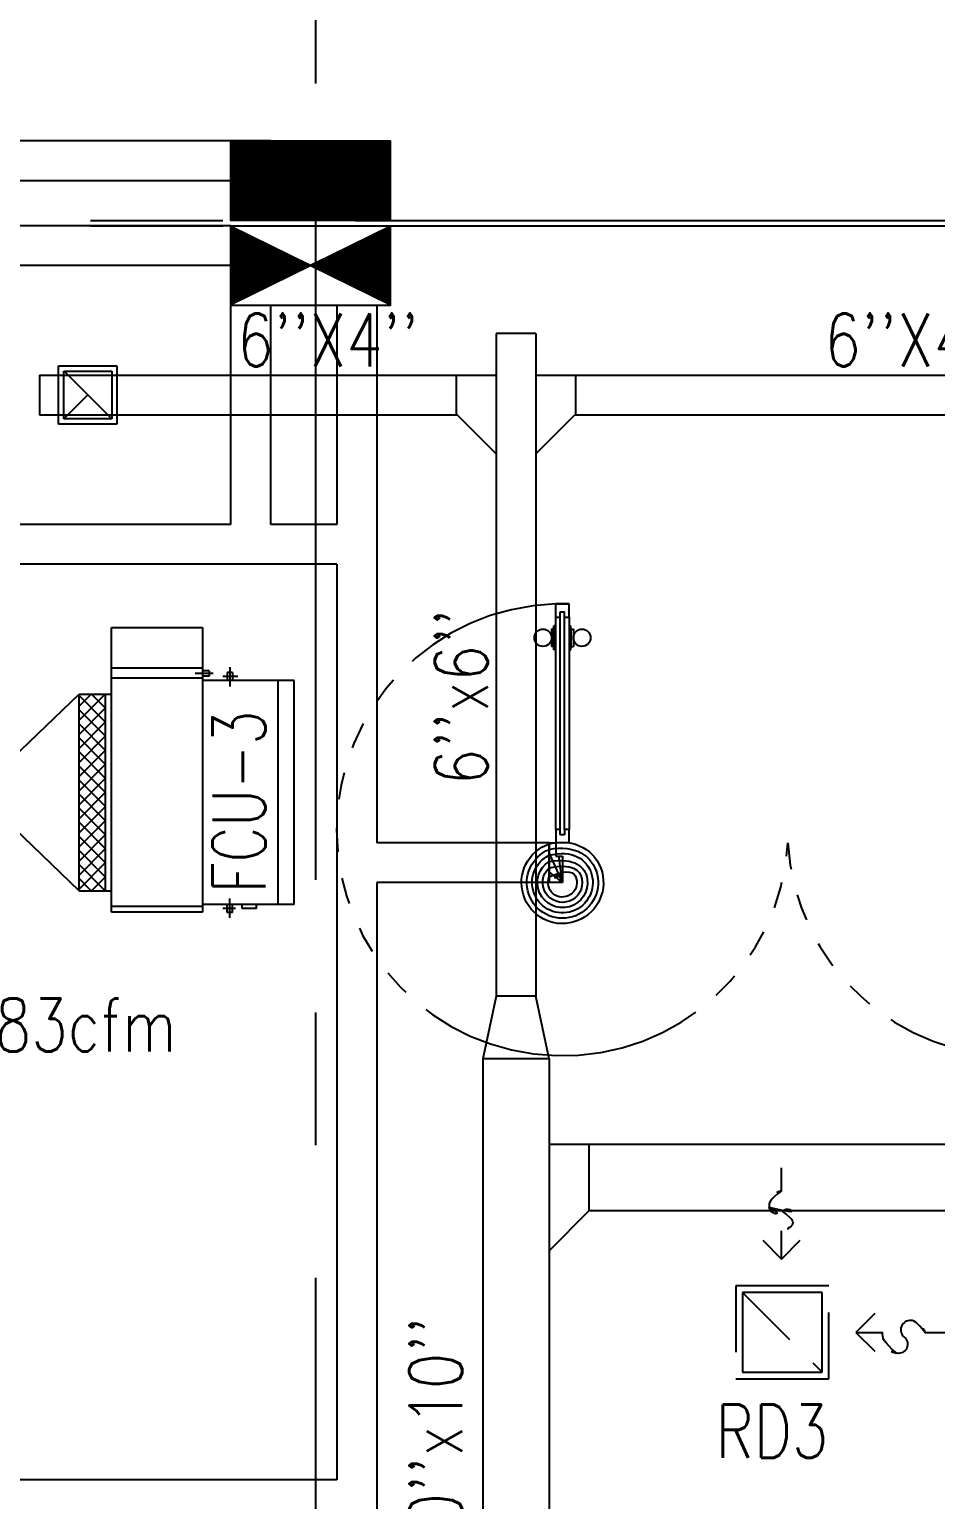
# Model space of a CAD drawing. Extents: x 417866200 to 417866302, y 43498034 to 43498122.
# Drawn here: x 417866223.7 to 417866227.12, y 43498063.24 to 43498068.78 of the extents above; entities that cross this region are included whole.
import ezdxf

# ---------------------------------------------------------------- set-up
doc = ezdxf.new("R2010")
doc.units = 0
doc.header["$MEASUREMENT"] = 0
doc.linetypes.add('CENTERX2', pattern=[4, 2.5, -0.5, 0.5, -0.5])
doc.linetypes.add('HIDDEN', pattern=[0.375, 0.25, -0.125])
doc.layers.get('0').update_dxf_attribs({"linetype": 'CONTINUOUS'})
for name, color, linetype in [('AXES', 11, 'CENTERX2'), ('COL', 7, 'CONTINUOUS'), ('DOOR', 9, 'CONTINUOUS'), ('DUCT', 6, 'CONTINUOUS'), ('EJ', 9, 'CONTINUOUS'), ('EXDUCT', 10, 'CONTINUOUS'), ('FCU', 6, 'CONTINUOUS'), ('HAT', 11, 'CONTINUOUS'), ('M-EGU.', 2, 'CONTINUOUS'), ('M-TEXT', 2, 'CONTINUOUS'), ('SCD', 2, 'CONTINUOUS'), ('WALL', 9, 'CONTINUOUS')]:
    doc.layers.add(name, color=color, linetype=linetype)
doc.styles.add('ROMANS', font='ROMANS.shx', dxfattribs={"width": 0.6})

# ---------------------------------------------------------------- blocks, each defined once
blk = doc.blocks.new('C5')
at = {"layer": 'HAT', "linetype": 'ByBlock'}
h = blk.add_hatch(dxfattribs=at)
h.set_pattern_fill('ANSI31', color=256, scale=300, style=0)
h.set_pattern_definition([(45, (-223356.1822811712, -51411.00533739349), (-26.51650429449553, 26.51650429449553), [])])
h.paths.add_polyline_path([(300.0000000001455, 300.0000000000218), (0, 300.0000000000146), (0, 1.455191522836685e-11), (300.0000000001164, 3.637978807091713e-11)])
h.paths.add_polyline_path([(599.9999999999709, 300.0000000000073), (300.0000000001455, 300.0000000000073), (300.0000000000873, 4.365574568510056e-11), (600, 6.548361852765083e-11)])
at = {"layer": 'COL'}
blk.add_lwpolyline([(600, 300.0000000000509), (0, 300.0000000000218), (0, 2.91038304567337e-11), (600, 5.820766091346741e-11)], close=True, dxfattribs=at)
blk = doc.blocks.new('A$C272A55A0')
at = {"layer": 'DOOR', "color": 0, "linetype": 'ByBlock'}
for p, q in [((-0.0001203324354719371, 900.3541752648598), (-0.0001203324500238523, 1050.354175264831)), ((49.99987966756453, 1050.354175264918), (-0.0001203324354719371, 1050.354175264918)), ((49.99987966756453, 950.354175264918), (49.99987966756453, 1050.354175264918)), ((1749.999879667535, 950.354175264918), (1749.999879667535, 1050.354175264918)), ((1749.999879667535, 1050.354175264918), (1799.999879667535, 1050.354175264918)), ((1799.999879667535, 1050.354175264918), (1799.999879667535, 900.354175264918)), ((24.99987966756453, 950.354175264918), (49.99987966756453, 950.354175264918)), ((24.99987966756453, 900.354175264918), (24.99987966756453, 950.354175264918)), ((1774.999879667535, 950.354175264918), (1749.999879667535, 950.354175264918)), ((1774.999879667535, 900.354175264918), (1774.999879667535, 950.354175264918)), ((-0.0001203324354719371, 900.354175264918), (24.99987966756453, 900.354175264918)), ((74.99987966756453, 900.354175264918), (24.99987966756453, 900.354175264918)), ((24.99987966756453, 850.354175264918), (24.99987966756453, 900.354175264918)), ((74.99987966756453, 900.354175264918), (74.99987966756453, 850.354175264918)), ((1724.999879667535, 900.354175264918), (1774.999879667535, 900.354175264918)), ((1724.999879667535, 900.354175264918), (1724.999879667535, 850.354175264918)), ((1799.999879667535, 900.354175264918), (1774.999879667535, 900.354175264918)), ((1774.999879667535, 850.354175264918), (1774.999879667535, 900.354175264918)), ((41.99987966756453, 850.354175264918), (24.99987966756453, 850.354175264918)), ((57.99987966756453, 870.354175264918), (41.99987966756453, 870.354175264918)), ((41.99987966756453, 870.354175264918), (41.99987966756453, 850.354175264918)), ((57.99987966756453, 850.354175264918), (57.99987966756453, 870.354175264918)), ((74.99987966756453, 850.354175264918), (57.99987966756453, 850.354175264918)), ((1724.999879667535, 850.354175264918), (1741.999879667535, 850.354175264918)), ((1741.999879667535, 870.354175264918), (1757.999879667535, 870.354175264918)), ((1741.999879667535, 850.354175264918), (1741.999879667535, 870.354175264918)), ((1757.999879667535, 870.354175264918), (1757.999879667535, 850.354175264918)), ((1757.999879667535, 850.354175264918), (1774.999879667535, 850.354175264918)), ((1724.999879667535, 172.7117180435162), (1717.799879667495, 172.7117180435162)), ((1717.799879667495, 172.7117180435162), (1717.799879667495, 82.71171804351616)), ((1774.999879667535, 172.7117180435162), (1782.199879667576, 172.7117180435162)), ((1782.199879667576, 172.7117180435162), (1782.199879667576, 82.71171804351616)), ((1717.799879667495, 160.1117180435103), (1708.799879667495, 160.1117180435103)), ((1708.799879667495, 95.31171804352198), (1708.799879667495, 160.1117180435103)), ((1717.799879667495, 95.31171804352198), (1717.799879667495, 160.1117180435103)), ((1782.199879667576, 160.1117180435103), (1791.199879667576, 160.1117180435103)), ((1782.199879667576, 95.31171804352198), (1782.199879667576, 160.1117180435103)), ((1791.199879667576, 95.31171804352198), (1791.199879667576, 160.1117180435103)), ((1717.799879667495, 95.31171804352198), (1708.799879667495, 95.31171804352198)), ((1724.999879667535, 82.71171804351616), (1717.799879667495, 82.71171804351616)), ((1774.999879667535, 82.71171804351616), (1782.199879667576, 82.71171804351616)), ((1782.199879667576, 95.31171804352198), (1791.199879667576, 95.31171804352198)), ((24.99987966756453, 50.35417526491801), (41.99987966753542, 50.35417526491801)), ((24.99987966756453, 50.35417526491801), (24.99987966756453, 0.3541752649180125)), ((24.99987966756453, 0.3541752649180125), (74.99987966756453, 0.3541752649180125)), ((74.99987966756453, 0.3541752649180125), (24.99987966756453, 0.3541752649180125)), ((41.99987966753542, 50.35417526491801), (41.99987966753542, 30.35417526491801)), ((41.99987966756453, 30.35417526491801), (57.99987966756453, 30.35417526491801)), ((57.99987966756453, 50.35417526491801), (74.99987966756453, 50.35417526491801)), ((57.99987966756453, 50.35417526491801), (57.99987966756453, 30.35417526491801)), ((74.99987966756453, 50.35417526491801), (74.99987966704066, 0.3541752648889087)), ((1741.999879667535, 50.35417526491801), (1724.999879667535, 50.35417526491801)), ((1724.999879667535, 50.35417526491801), (1724.999879668059, 0.3541752648889087)), ((1774.999879667535, 0.3541752649180125), (1724.999879667535, 0.3541752649180125)), ((1724.999879667535, 0.3541752649180125), (1774.999879667535, 0.3541752649180125)), ((1741.999879667535, 50.35417526491801), (1741.999879667535, 30.35417526491801)), ((1757.999879667535, 30.35417526491801), (1741.999879667535, 30.35417526491801)), ((1774.999879667535, 50.35417526491801), (1757.999879667565, 50.35417526491801)), ((1757.999879667565, 50.35417526491801), (1757.999879667565, 30.35417526491801)), ((1774.999879667535, 50.35417526491801), (1774.999879667535, 0.3541752649180125))]:
    blk.add_line(p, q, dxfattribs=at)
at = {"layer": 'DOOR', "color": 9, "linetype": 'ByBlock'}
for p, q in [((49.99987966756453, 1050.354175264918), (-0.0001203324354719371, 1010.208440949064)), ((49.99987966756453, 1050.354175264918), (-0.0001203324354719371, 936.6442452724732)), ((49.99987966756453, 1050.354175264918), (36.64259362407029, 950.354175264918)), ((1749.999879667535, 1050.354175264918), (1799.999879667535, 1010.208440949064)), ((1749.999879667535, 1050.354175264918), (1799.999879667535, 936.6442452724732)), ((1749.999879667535, 1050.354175264918), (1763.35716571103, 950.354175264918))]:
    blk.add_line(p, q, dxfattribs=at)
at = {"layer": 'DOOR', "linetype": 'ByBlock'}
for p, q in [((24.99987966756453, 850.354175264918), (24.99987966756453, 50.35417526491801)), ((41.99987966756453, 850.354175264918), (41.99987966753542, 50.35417526491801)), ((57.99987966756453, 850.354175264918), (57.99987966756453, 50.35417526491801)), ((74.99987966756453, 50.35417526491801), (74.99987966756453, 850.354175264918)), ((1724.999879667535, 50.35417526491801), (1724.999879667535, 850.354175264918)), ((1741.999879667535, 850.354175264918), (1741.999879667535, 50.35417526491801)), ((1757.999879667535, 850.354175264918), (1757.999879667565, 50.35417526491801)), ((1774.999879667535, 850.354175264918), (1774.999879667535, 50.35417526491801))]:
    blk.add_line(p, q, dxfattribs=at)
at = {"layer": 'DOOR', "color": 0, "linetype": 'ByBlock'}
for centre in [(1676.468935452576, 127.7117180435162), (1823.530823882553, 127.7117180435162)]:
    blk.add_circle(centre, 32.39999999998526, dxfattribs=at)
at = {"layer": 'DOOR', "color": 9, "linetype": 'ByBlock'}
for centre, radius, start, end in [((49.99987966756453, 1050.354175264918), 54.40195781277725, 203.2073828919769, 270), ((49.99987966756453, 1050.354175264918), 34.40195781277725, 180, 270), ((49.99987966756453, 1050.354175264918), 14.40195781277725, 180, 270), ((1749.999879667535, 1050.354175264918), 14.40195781277725, 270, 0), ((1749.999879667535, 1050.354175264918), 34.40195781277725, 270, 0), ((1749.999879667535, 1050.354175264918), 54.40195781277725, 270, 336.7926171080232), ((49.99987966756453, 1050.354175264918), 74.40195781277725, 227.7764264168309, 270), ((49.99987966756453, 1050.354175264918), 94.40195781277725, 238.0181880330829, 270), ((49.99987966756453, 1050.354175264918), 114.4019578127773, 244.083841882062, 257.3774258712915), ((1749.999879667535, 1050.354175264918), 74.40195781277725, 270, 312.2235735831691), ((1749.999879667535, 1050.354175264918), 94.40195781277725, 270, 301.9818119669171), ((1749.999879667535, 1050.354175264918), 114.4019578127773, 282.6225741287084, 295.916158117938), ((49.99987966756453, 1050.354175264918), 134.4019578127773, 248.1598493930308, 259.2800236451595), ((49.99987966756453, 1050.354175264918), 154.4019578127773, 251.1052885492919, 256.2857707775486), ((1749.999879667535, 1050.354175264918), 134.4019578127773, 280.7199763548405, 291.8401506069692), ((1749.999879667535, 1050.354175264918), 154.4019578127773, 283.7142292224514, 288.8947114507081)]:
    blk.add_arc(centre, radius, start, end, dxfattribs=at)
at = {"layer": 'DOOR', "linetype": 'HIDDEN', "ltscale": 0.5}
for centre, radius, start, end in [((49.99987966756453, 851.395841931575), 851.4087845464003, 268.3173765331032, 3.296482377102192), ((1749.999879667521, 851.3958419315459), 851.4087845463584, 176.7035176228957, 271.6826234668978)]:
    blk.add_arc(centre, radius, start, end, dxfattribs=at)
at = {"layer": 'WALL', "linetype": 'ByBlock'}
blk.add_line((1799.999879667565, 900.3541752650344), (1799.99987966755, 1050.354175265005), dxfattribs=at)
blk = doc.blocks.new('*X23')
at = {"color": 0}
for p, q in [((16890.47746209932, -2466.570672882412), (16943.4517006644, -2413.596434317336)), ((16890.47746209932, -2519.603681471403), (16990.47746209933, -2419.603681471401)), ((16990.47746209933, -2512.466117304769), (16891.6077791119, -2413.596434317336)), ((16990.47746209933, -2459.433108715778), (16944.64078770089, -2413.596434317336)), ((16990.47746209933, -2565.49912589376), (16890.47746209932, -2465.499125893757)), ((16890.47746209932, -2572.636690060394), (16990.47746209933, -2472.636690060392)), ((16990.47746209933, -2618.532134482751), (16890.47746209932, -2518.532134482748)), ((16890.47746209932, -2625.669698649385), (16990.47746209933, -2525.669698649383)), ((16990.47746209933, -2671.565143071742), (16890.47746209932, -2571.565143071739)), ((16890.47746209932, -2678.702707238376), (16990.47746209933, -2578.702707238374)), ((16990.47746209933, -2724.598151660733), (16890.47746209932, -2624.59815166073)), ((16890.47746209932, -2731.735715827367), (16990.47746209933, -2631.735715827365)), ((16990.47746209933, -2777.631160249724), (16890.47746209932, -2677.631160249721)), ((16890.47746209932, -2784.768724416358), (16990.47746209933, -2684.768724416357)), ((16990.47746209933, -2830.664168838715), (16890.47746209932, -2730.664168838713)), ((16890.47746209932, -2837.801733005349), (16990.47746209933, -2737.801733005348)), ((16990.47746209933, -2883.697177427706), (16890.47746209932, -2783.697177427704)), ((16890.47746209932, -2890.83474159434), (16990.47746209933, -2790.834741594339)), ((16990.47746209933, -2936.730186016697), (16890.47746209932, -2836.730186016694)), ((16890.47746209932, -2943.867750183331), (16990.47746209933, -2843.86775018333)), ((16990.47746209933, -2989.763194605689), (16890.47746209932, -2889.763194605686)), ((16890.47746209932, -2996.900758772323), (16990.47746209933, -2896.900758772321)), ((16990.47746209933, -3042.796203194679), (16890.47746209932, -2942.796203194677)), ((16890.47746209932, -3049.933767361314), (16990.47746209933, -2949.933767361312)), ((16990.47746209933, -3095.82921178367), (16890.47746209932, -2995.829211783668)), ((16890.47746209932, -3102.966775950305), (16990.47746209933, -3002.966775950303)), ((16990.47746209933, -3148.862220372662), (16890.47746209932, -3048.862220372659)), ((16943.52866745501, -3154.946434317336), (16890.47746209932, -3101.89522896165)), ((16891.53081232129, -3154.946434317336), (16990.47746209933, -3055.999784539294)), ((16944.56382091028, -3154.946434317336), (16990.47746209933, -3109.032793128285))]:
    blk.add_line(p, q, dxfattribs=at)
blk = doc.blocks.new('WHE06')
at = {"color": 3}
for p, q in [((688.9750000238419, 621.5), (346.0749999880791, 621.5)), ((346.0749999880791, 621.5), (346.0749999880791, 469.1000000014901)), ((688.9750000238419, 469.1000000014901), (688.9750000238419, 621.5)), ((232.1000000238419, 452.25), (232.1000000238419, 422.25)), ((232.1000000238419, 452.25), (252.1000000238419, 452.25)), ((242.1000000238419, 472.1842434704304), (242.1000000238419, 399.4801759719849)), ((252.1000000238419, 452.25), (252.1000000238419, 422.25)), ((304.9940044879913, 447.6499999985099), (373.2827185988426, 447.6499999985099)), ((321.0749999880791, 457.6499999985099), (321.0749999880791, 437.6499999985099)), ((321.0749999880791, 457.6499999985099), (346.0749999880791, 457.6499999985099)), ((60.32499998807907, -422.25), (60.32499998807907, 422.25)), ((212.2971614003181, 437.25), (269.0589052438736, 437.25)), ((321.0749999880791, 437.6499999985099), (346.0749999880791, 437.6499999985099)), ((346.0749999880791, 430.4178223386407), (688.9750000238419, 430.4178223386407)), ((811.1999999880791, 370.6749999970198), (688.9750000238419, 370.6749999970198)), ((711.1999999880791, -370.6749999970198), (711.1999999880791, 370.6749999970198)), ((811.1999999880791, -370.6749999970198), (811.1999999880791, 370.6749999970198)), ((811.1999999880791, -370.6749999970198), (688.9750000238419, -370.6749999970198)), ((141.6357128024101, -437.25), (141.6357128024101, -422.25)), ((141.6357128024101, -437.25), (196.5700032711029, -437.25)), ((196.5700032711029, -437.25), (196.5700032711029, -422.25)), ((221.3790392279625, -437.25), (269.0589052438736, -437.25)), ((232.1000000238419, -452.25), (232.1000000238419, -422.25)), ((242.1000000238419, -472.1842434704304), (242.1000000238419, -399.4801759719849)), ((252.1000000238419, -452.25), (252.1000000238419, -422.25)), ((346.0749999880791, -430.4178223386407), (688.9750000238419, -430.4178223386407)), ((232.1000000238419, -452.25), (252.1000000238419, -452.25))]:
    blk.add_line(p, q, dxfattribs=at)
at = {"color": 6}
for p, q in [((346.0749999880791, 469.1000000014901), (346.0749999880791, -450.8250000029802)), ((688.9750000238419, 469.1000000014901), (346.0749999880791, 469.1000000014901)), ((688.9750000238419, -450.8250000029802), (688.9750000238419, 469.1000000014901)), ((0, -422.25), (0, 422.25)), ((0, 422.25), (346.0749999880791, 422.25)), ((0, -422.25), (346.0749999880791, -422.25)), ((346.0749999880791, -450.8250000029802), (688.9750000238419, -450.8250000029802))]:
    blk.add_line(p, q, dxfattribs=at)
at = {"color": 11}
blk.add_blockref('*X23', (-16179.27746212482, 2784.271434314549), dxfattribs=at)

msp = doc.modelspace()

# ---------------------------------------------------------------- linework, layer by layer
at = {"layer": 'AXES'}
for p, q in [((417866224.7839568, 43498033.57267877), (417866224.7839568, 43498111.28535389)), ((417866200.9339568, 43498068.05697241), (417866268.6239568, 43498068.05697241)), ((417866200.9339568, 43498068.03697241), (417866268.6239568, 43498068.03697241))]:
    msp.add_line(p, q, dxfattribs=at)
at = {"layer": 'DUCT', "linetype": 'ByBlock'}
for p, q in [((417866223.6107843, 43498066.00169314), (417866223.891186, 43498066.27236814)), ((417866223.6107843, 43498065.80169314), (417866223.891186, 43498065.53101814))]:
    msp.add_line(p, q, dxfattribs=at)
at = {"layer": 'EJ'}
for p, q in [((417866225.0139568, 43498068.05697241), (417866228.1139568, 43498068.05697241)), ((417866225.0139568, 43498068.03697241), (417866228.1139568, 43498068.03697241))]:
    msp.add_line(p, q, dxfattribs=at)
at = {"layer": 'EXDUCT', "linetype": 'ByBlock'}
for p, q in [((417866225.4636179, 43498067.63113786), (417866225.4636179, 43498065.13368157)), ((417866225.6136179, 43498067.63113786), (417866225.4636179, 43498067.63113786)), ((417866225.6136179, 43498067.63113786), (417866225.6136179, 43498065.13368157)), ((417866223.7423443, 43498067.47441019), (417866223.7423443, 43498067.32441019)), ((417866223.7423443, 43498067.47441019), (417866225.4636179, 43498067.47441019)), ((417866225.3136178, 43498067.47441018), (417866225.3136178, 43498067.3244102)), ((417866225.6136179, 43498067.47441019), (417866229.2116802, 43498067.47441019)), ((417866225.7636179, 43498067.47441018), (417866225.7636179, 43498067.3244102)), ((417866223.7423443, 43498067.32441019), (417866225.3170701, 43498067.32441019)), ((417866225.4636179, 43498067.17801513), (417866225.3170701, 43498067.32441019)), ((417866225.6136179, 43498067.17801513), (417866225.7601657, 43498067.32441019)), ((417866225.7601657, 43498067.32441019), (417866229.2116802, 43498067.32441019)), ((417866225.4636179, 43498065.13368157), (417866225.4136178, 43498064.89742333)), ((417866225.6136179, 43498065.13368157), (417866225.4636179, 43498065.13368157)), ((417866225.6636178, 43498064.89742333), (417866225.6136179, 43498065.13368157)), ((417866225.6636178, 43498064.89742333), (417866225.4136178, 43498064.89742333)), ((417866225.4136178, 43498064.89742333), (417866225.4136178, 43498059.27559973)), ((417866225.6636178, 43498064.89742333), (417866225.6636179, 43498059.42559972)), ((417866228.5503349, 43498064.57479677), (417866225.6636178, 43498064.57479677)), ((417866225.8136178, 43498064.57479677), (417866225.8136178, 43498064.32479671)), ((417866225.6636178, 43498064.17495316), (417866225.8136179, 43498064.32479678)), ((417866228.5503349, 43498064.32479677), (417866225.8136179, 43498064.32479678))]:
    msp.add_line(p, q, dxfattribs=at)
at = {"layer": 'M-EGU.'}
for p, q in [((417866226.5401084, 43498064.40060007), (417866226.5401084, 43498064.48659661)), ((417866226.4693987, 43498064.21416363), (417866226.5401084, 43498064.14345281)), ((417866226.5401084, 43498064.14345281), (417866226.5401084, 43498064.25030991)), ((417866226.5401084, 43498064.14345281), (417866226.6108182, 43498064.21416363)), ((417866226.3932739, 43498064.01755581), (417866226.3932739, 43498063.7175552)), ((417866226.69327, 43498064.01755581), (417866226.3932739, 43498064.01755581)), ((417866226.69327, 43498063.7175552), (417866226.69327, 43498064.01755581)), ((417866226.8913862, 43498063.93793119), (417866226.8206764, 43498063.86722036)), ((417866226.8206764, 43498063.86722036), (417866226.8913862, 43498063.79650954)), ((417866226.8206764, 43498063.86722036), (417866226.9217377, 43498063.86722036)), ((417866227.0809734, 43498063.86722036), (417866227.1696094, 43498063.86722036)), ((417866226.3932739, 43498063.7175552), (417866226.69327, 43498063.7175552))]:
    msp.add_line(p, q, dxfattribs=at)
at = {"layer": 'M-EGU.', "linetype": 'HIDDEN'}
for p, q in [((417866226.3682742, 43498064.04255586), (417866226.3682742, 43498063.69255515)), ((417866226.7182697, 43498064.04255586), (417866226.3682742, 43498064.04255586)), ((417866226.7182697, 43498063.69255515), (417866226.7182697, 43498064.04255586)), ((417866226.3932739, 43498064.01755581), (417866226.69327, 43498063.7175552)), ((417866226.3682742, 43498063.69255515), (417866226.7182697, 43498063.69255515))]:
    msp.add_line(p, q, dxfattribs=at)
at = {"layer": 'M-EGU.'}
for points in [[(417866226.5401084, 43498064.40060007, 0.1878616880635112), (417866226.5032346, 43498064.37787011, 0.2026446714702415), (417866226.4933569, 43498064.33871588, 0.6169147816705048), (417866226.5434767, 43498064.32252162, -0.6687084752237648), (417866226.5906677, 43498064.3033535, -0.1942850651709176), (417866226.5764368, 43498064.2674781, -0.1860514396155063), (417866226.5401084, 43498064.25030991)], [(417866227.0809734, 43498063.86722036, 0.1324001419046424), (417866227.0586899, 43498063.89939676, 0.15664048728736), (417866227.0278949, 43498063.91209364, 0.7366118572675341), (417866227.0026571, 43498063.84915178, -0.7742319307937748), (417866226.9748163, 43498063.78832527, -0.2033489946306821), (417866226.9326668, 43498063.81578088, -0.1938082075567039), (417866226.9217377, 43498063.86722036)]]:
    msp.add_lwpolyline(points, format="xyb", dxfattribs=at)
at = {"layer": 'SCD', "linetype": 'HIDDEN'}
for p, q in [((417866223.8144155, 43498067.28947241), (417866223.8144155, 43498067.50947241)), ((417866223.8144155, 43498067.50947241), (417866224.0344155, 43498067.50947241)), ((417866224.0144154, 43498067.3094724), (417866223.8344154, 43498067.48947241)), ((417866224.0344155, 43498067.50947241), (417866224.0344155, 43498067.28947241)), ((417866224.0344155, 43498067.28947241), (417866223.8144155, 43498067.28947241))]:
    msp.add_line(p, q, dxfattribs=at)
at = {"layer": 'SCD'}
for p, q in [((417866223.8344154, 43498067.48947241), (417866224.0144154, 43498067.48947241)), ((417866223.8344154, 43498067.3094724), (417866223.8344154, 43498067.48947241)), ((417866224.0144154, 43498067.48947241), (417866224.0144154, 43498067.3094724)), ((417866224.0144154, 43498067.3094724), (417866223.8344154, 43498067.3094724))]:
    msp.add_line(p, q, dxfattribs=at)
at = {"layer": 'SCD', "linetype": 'ByBlock'}
msp.add_line((417866223.9244155, 43498067.39947241), (417866223.8344154, 43498067.3094724), dxfattribs=at)
at = {"layer": 'WALL'}
for p, q in [((417866224.6139568, 43498068.35697241), (417866217.8639568, 43498068.35697241)), ((417866224.4639568, 43498068.20697241), (417866221.2389568, 43498068.20697241)), ((417866224.4639568, 43498068.03697241), (417866221.2389568, 43498068.03697241)), ((417866224.4639568, 43498067.88697241), (417866221.2389568, 43498067.88697241)), ((417866224.4639568, 43498066.91197241), (417866224.4639568, 43498067.73697241)), ((417866224.6139568, 43498066.91197241), (417866224.6139568, 43498067.73697241)), ((417866224.863884, 43498067.73697241), (417866224.863884, 43498066.91197241)), ((417866225.0139568, 43498067.73697241), (417866225.0139568, 43498065.71197241)), ((417866224.4639568, 43498066.91197241), (417866221.2389568, 43498066.91197241)), ((417866224.863884, 43498066.91197241), (417866224.6139568, 43498066.91197241)), ((417866224.863884, 43498066.76197241), (417866221.2389568, 43498066.76197241)), ((417866224.863884, 43498066.76197241), (417866224.863884, 43498063.31197241)), ((417866225.6639568, 43498065.71197241), (417866225.0139568, 43498065.71197241)), ((417866225.6639568, 43498065.56197241), (417866225.6639568, 43498065.71197241)), ((417866225.0139568, 43498065.56197241), (417866225.0139568, 43498062.28697241)), ((417866225.6639568, 43498065.56197241), (417866225.0139568, 43498065.56197241)), ((417866224.863884, 43498063.31197241), (417866221.2389568, 43498063.31197241))]:
    msp.add_line(p, q, dxfattribs=at)

# ---------------------------------------------------------------- block references
at = {"layer": 'COL', "linetype": 'ByBlock', "xscale": -0.0009999871253967285, "yscale": 0.001000002026557922, "zscale": 0.001}
for p in [(417866225.0639568, 43498068.05697241), (417866225.0639568, 43498067.73697241)]:
    msp.add_blockref('C5', p, dxfattribs=at)
at = {"layer": 'DOOR', "color": 0, "linetype": 'ByBlock', "xscale": 0.0009999871253967285, "yscale": 0.001000002026557922, "zscale": 0.001, "rotation": 180}
msp.add_blockref('A$C272A55A0', (417866227.4639567, 43498066.61232658), dxfattribs=at)
at = {"layer": 'FCU', "linetype": 'ByBlock', "xscale": -0.0009999871253967285, "yscale": 0.001000002026557922, "zscale": 0.001}
msp.add_blockref('WHE06', (417866224.702386, 43498065.90169314), dxfattribs=at)

# ---------------------------------------------------------------- texts
at = {"layer": 'M-TEXT', "style": 'ROMANS', "width": 0.8}
for s, p in [("6''X4''", (417866224.4872361, 43498067.50650789)), ("6''X4''", (417866226.7020144, 43498067.50650789)), ('83cfm', (417866223.5740578, 43498064.92541218)), ('RD3', (417866226.2912732, 43498063.39472895))]:
    msp.add_text(s, height=0.2, dxfattribs=at).set_placement(p)
at = {"layer": 'M-TEXT', "style": 'ROMANS'}
for s, width, p in [("6''x6''", 0.8, (417866225.4323123, 43498065.92908774)), ('FCU-3', 0.75, (417866224.5941414, 43498065.52240364)), ("EAD 10''x10''", 0.8, (417866225.3363988, 43498062.48038033))]:
    msp.add_text(s, height=0.2, rotation=90, dxfattribs=dict(at, width=width)).set_placement(p)

doc.saveas('drawing.dxf')
